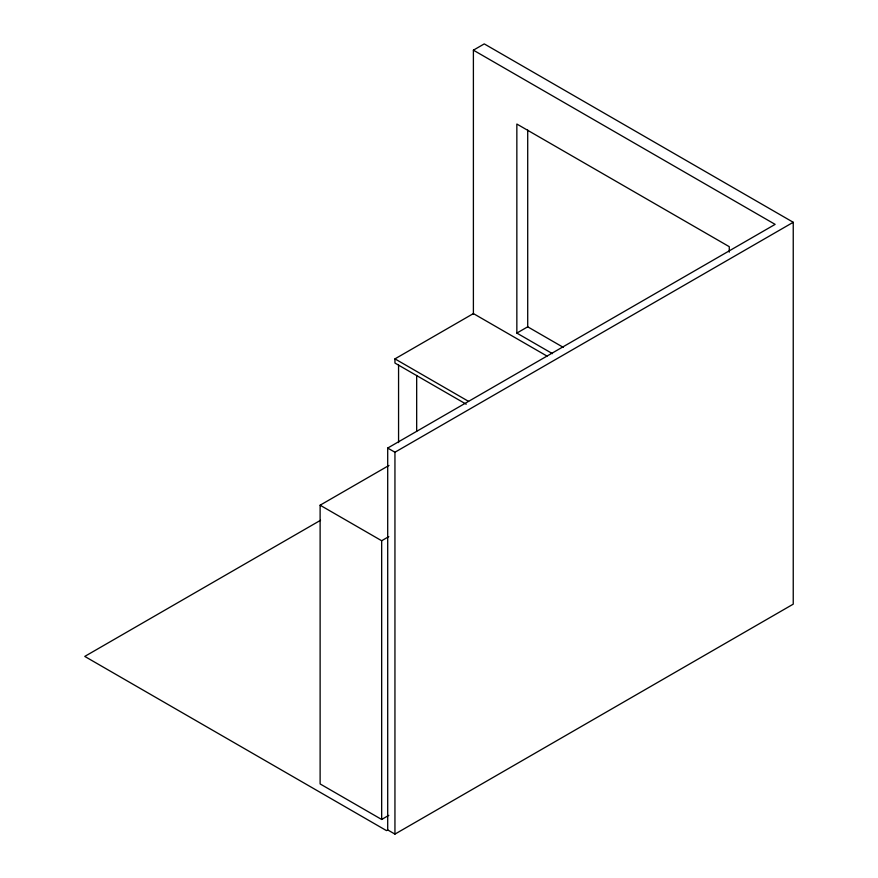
<?xml version="1.0" encoding="UTF-8"?>
<svg xmlns="http://www.w3.org/2000/svg" width="878" height="878" viewBox="0 0 878 878"><rect width="100%" height="100%" fill="white"/><g stroke="black" fill="none" stroke-linecap="round" stroke-linejoin="round"><path stroke-width="1.32" d="M473.396 314.324L473.396 50.167L484.261 43.9L793.24 222.288L793.24 604.152L394.946 834.1L387.703 829.919L386.496 830.621L84.76 656.415L320.547 520.281M466.218 404.198L394.946 363.053L394.946 358.872L473.396 313.578L547.049 356.095M729.267 252.14L729.267 246.674L516.846 124.039L516.846 333.08L527.711 326.814L563.314 347.37M387.703 829.919L387.703 448.054L775.131 224.373L473.396 50.167M387.703 448.054L394.946 452.236L793.24 222.288M388.789 815.355L381.667 819.47L320.119 783.933L320.119 505.201L388.976 465.439M320.119 505.201L381.667 540.738L388.789 536.623M516.846 333.08L552.449 353.636M394.946 358.872L468.6 401.389M527.711 130.065L527.711 326.814M416.677 375.488L416.677 431.274M398.568 365.039L398.568 442.589M394.946 452.236L394.946 834.1M381.667 540.738L381.667 819.47"/></g></svg>
